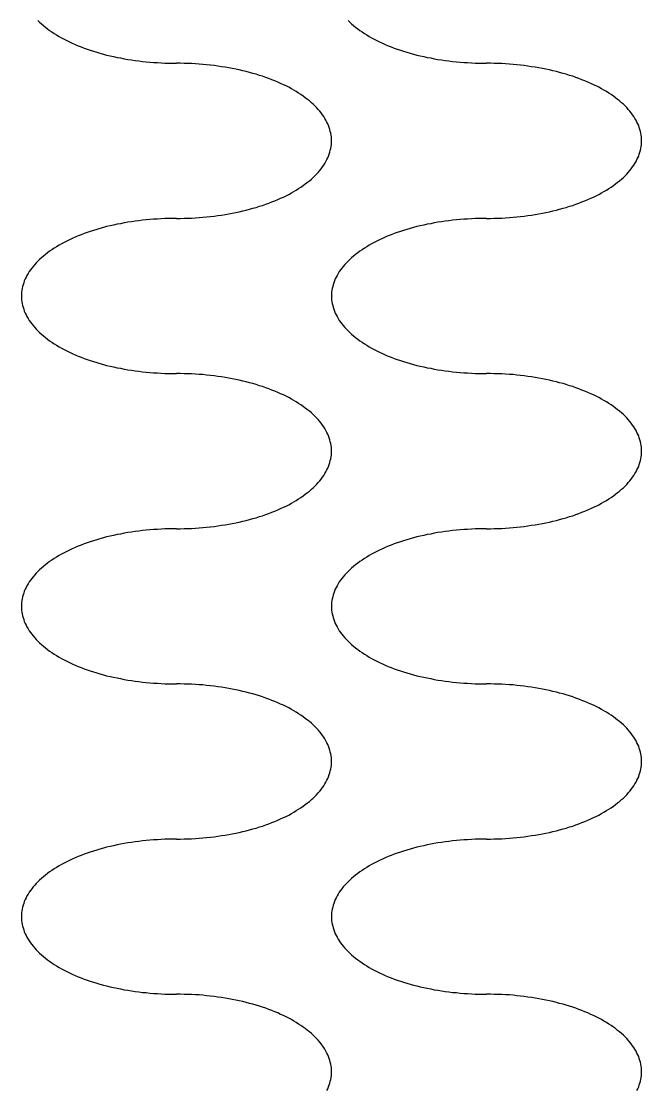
# Model space of a CAD drawing. Extents: x 0 to 40, y 0 to 70.
# Drawn here: x 29.6 to 30, y 54.639 to 55.327 of the extents above; entities that cross this region are included whole.
import ezdxf

# ---------------------------------------------------------------- set-up
doc = ezdxf.new("R2010")
doc.units = 0
doc.layers.add('AL_FOIL', color=2, linetype='CONTINUOUS')

msp = doc.modelspace()

# ---------------------------------------------------------------- linework, layer by layer
at = {"layer": 'AL_FOIL'}
for points in [[(29.6107, 55.3275, 0), (29.6118, 55.3264, 0), (29.613, 55.3254, 0), (29.6142, 55.3243, 0), (29.6155, 55.3233, 0), (29.6169, 55.3222, 0), (29.6182, 55.3212, 0), (29.6197, 55.3202, 0), (29.6212, 55.3192, 0), (29.6227, 55.3183, 0), (29.6243, 55.3173, 0), (29.6259, 55.3164, 0), (29.6276, 55.3155, 0), (29.6293, 55.3146, 0), (29.631, 55.3138, 0), (29.6328, 55.313, 0), (29.6347, 55.3121, 0), (29.6366, 55.3113, 0), (29.6385, 55.3106, 0), (29.6404, 55.3098, 0), (29.6424, 55.3091, 0), (29.6444, 55.3084, 0), (29.6465, 55.3078, 0), (29.6486, 55.3071, 0), (29.6507, 55.3065, 0), (29.6529, 55.3059, 0), (29.655, 55.3053, 0), (29.6572, 55.3048, 0), (29.6595, 55.3043, 0), (29.6617, 55.3038, 0), (29.664, 55.3034, 0), (29.6663, 55.3029, 0), (29.6686, 55.3025, 0), (29.671, 55.3022, 0), (29.6733, 55.3018, 0), (29.6757, 55.3015, 0), (29.6781, 55.3012, 0), (29.6805, 55.301, 0), (29.6829, 55.3007, 0), (29.6853, 55.3005, 0), (29.6878, 55.3004, 0), (29.6902, 55.3002, 0), (29.6926, 55.3001, 0), (29.6951, 55.3001, 0), (29.6975, 55.3, 0), (29.7, 55.3, 0)], [(29.8107, 55.3275, 0), (29.8118, 55.3264, 0), (29.813, 55.3254, 0), (29.8142, 55.3243, 0), (29.8155, 55.3233, 0), (29.8169, 55.3222, 0), (29.8182, 55.3212, 0), (29.8197, 55.3202, 0), (29.8212, 55.3192, 0), (29.8227, 55.3183, 0), (29.8243, 55.3173, 0), (29.8259, 55.3164, 0), (29.8276, 55.3155, 0), (29.8293, 55.3146, 0), (29.831, 55.3138, 0), (29.8328, 55.313, 0), (29.8347, 55.3121, 0), (29.8366, 55.3113, 0), (29.8385, 55.3106, 0), (29.8404, 55.3098, 0), (29.8424, 55.3091, 0), (29.8444, 55.3084, 0), (29.8465, 55.3078, 0), (29.8486, 55.3071, 0), (29.8507, 55.3065, 0), (29.8529, 55.3059, 0), (29.855, 55.3053, 0), (29.8572, 55.3048, 0), (29.8595, 55.3043, 0), (29.8617, 55.3038, 0), (29.864, 55.3034, 0), (29.8663, 55.3029, 0), (29.8686, 55.3025, 0), (29.871, 55.3022, 0), (29.8733, 55.3018, 0), (29.8757, 55.3015, 0), (29.8781, 55.3012, 0), (29.8805, 55.301, 0), (29.8829, 55.3007, 0), (29.8853, 55.3005, 0), (29.8878, 55.3004, 0), (29.8902, 55.3002, 0), (29.8926, 55.3001, 0), (29.8951, 55.3001, 0), (29.8975, 55.3, 0), (29.9, 55.3, 0)], [(29.7, 55.2, 0), (29.7025, 55.2, 0), (29.7049, 55.2001, 0), (29.7074, 55.2001, 0), (29.7098, 55.2002, 0), (29.7122, 55.2004, 0), (29.7147, 55.2005, 0), (29.7171, 55.2007, 0), (29.7195, 55.201, 0), (29.7219, 55.2012, 0), (29.7243, 55.2015, 0), (29.7267, 55.2018, 0), (29.729, 55.2022, 0), (29.7314, 55.2025, 0), (29.7337, 55.2029, 0), (29.736, 55.2034, 0), (29.7383, 55.2038, 0), (29.7405, 55.2043, 0), (29.7428, 55.2048, 0), (29.745, 55.2053, 0), (29.7471, 55.2059, 0), (29.7493, 55.2065, 0), (29.7514, 55.2071, 0), (29.7535, 55.2078, 0), (29.7556, 55.2084, 0), (29.7576, 55.2091, 0), (29.7596, 55.2098, 0), (29.7615, 55.2106, 0), (29.7634, 55.2113, 0), (29.7653, 55.2121, 0), (29.7672, 55.213, 0), (29.769, 55.2138, 0), (29.7707, 55.2146, 0), (29.7724, 55.2155, 0), (29.7741, 55.2164, 0), (29.7757, 55.2173, 0), (29.7773, 55.2183, 0), (29.7788, 55.2192, 0), (29.7803, 55.2202, 0), (29.7818, 55.2212, 0), (29.7831, 55.2222, 0), (29.7845, 55.2233, 0), (29.7858, 55.2243, 0), (29.787, 55.2254, 0), (29.7882, 55.2264, 0), (29.7893, 55.2275, 0), (29.7904, 55.2286, 0), (29.7914, 55.2297, 0), (29.7924, 55.2309, 0), (29.7933, 55.232, 0), (29.7942, 55.2332, 0), (29.795, 55.2343, 0), (29.7957, 55.2355, 0), (29.7964, 55.2367, 0), (29.797, 55.2379, 0), (29.7976, 55.239, 0), (29.7981, 55.2402, 0), (29.7985, 55.2415, 0), (29.7989, 55.2427, 0), (29.7992, 55.2439, 0), (29.7995, 55.2451, 0), (29.7997, 55.2463, 0), (29.7999, 55.2475, 0), (29.8, 55.2488, 0), (29.8, 55.25, 0), (29.8, 55.2512, 0), (29.7999, 55.2525, 0), (29.7997, 55.2537, 0), (29.7995, 55.2549, 0), (29.7992, 55.2561, 0), (29.7989, 55.2573, 0), (29.7985, 55.2585, 0), (29.7981, 55.2598, 0), (29.7976, 55.261, 0), (29.797, 55.2621, 0), (29.7964, 55.2633, 0), (29.7957, 55.2645, 0), (29.795, 55.2657, 0), (29.7942, 55.2668, 0), (29.7933, 55.268, 0), (29.7924, 55.2691, 0), (29.7914, 55.2703, 0), (29.7904, 55.2714, 0), (29.7893, 55.2725, 0), (29.7882, 55.2736, 0), (29.787, 55.2746, 0), (29.7858, 55.2757, 0), (29.7845, 55.2767, 0), (29.7831, 55.2778, 0), (29.7818, 55.2788, 0), (29.7803, 55.2798, 0), (29.7788, 55.2808, 0), (29.7773, 55.2817, 0), (29.7757, 55.2827, 0), (29.7741, 55.2836, 0), (29.7724, 55.2845, 0), (29.7707, 55.2854, 0), (29.769, 55.2862, 0), (29.7672, 55.287, 0), (29.7653, 55.2879, 0), (29.7634, 55.2887, 0), (29.7615, 55.2894, 0), (29.7596, 55.2902, 0), (29.7576, 55.2909, 0), (29.7556, 55.2916, 0), (29.7535, 55.2922, 0), (29.7514, 55.2929, 0), (29.7493, 55.2935, 0), (29.7471, 55.2941, 0), (29.745, 55.2947, 0), (29.7428, 55.2952, 0), (29.7405, 55.2957, 0), (29.7383, 55.2962, 0), (29.736, 55.2966, 0), (29.7337, 55.2971, 0), (29.7314, 55.2975, 0), (29.729, 55.2978, 0), (29.7267, 55.2982, 0), (29.7243, 55.2985, 0), (29.7219, 55.2988, 0), (29.7195, 55.299, 0), (29.7171, 55.2993, 0), (29.7147, 55.2995, 0), (29.7122, 55.2996, 0), (29.7098, 55.2998, 0), (29.7074, 55.2999, 0), (29.7049, 55.2999, 0), (29.7025, 55.3, 0), (29.7, 55.3, 0)], [(29.9, 55.2, 0), (29.9025, 55.2, 0), (29.9049, 55.2001, 0), (29.9074, 55.2001, 0), (29.9098, 55.2002, 0), (29.9122, 55.2004, 0), (29.9147, 55.2005, 0), (29.9171, 55.2007, 0), (29.9195, 55.201, 0), (29.9219, 55.2012, 0), (29.9243, 55.2015, 0), (29.9267, 55.2018, 0), (29.929, 55.2022, 0), (29.9314, 55.2025, 0), (29.9337, 55.2029, 0), (29.936, 55.2034, 0), (29.9383, 55.2038, 0), (29.9405, 55.2043, 0), (29.9428, 55.2048, 0), (29.945, 55.2053, 0), (29.9471, 55.2059, 0), (29.9493, 55.2065, 0), (29.9514, 55.2071, 0), (29.9535, 55.2078, 0), (29.9556, 55.2084, 0), (29.9576, 55.2091, 0), (29.9596, 55.2098, 0), (29.9615, 55.2106, 0), (29.9634, 55.2113, 0), (29.9653, 55.2121, 0), (29.9672, 55.213, 0), (29.969, 55.2138, 0), (29.9707, 55.2146, 0), (29.9724, 55.2155, 0), (29.9741, 55.2164, 0), (29.9757, 55.2173, 0), (29.9773, 55.2183, 0), (29.9788, 55.2192, 0), (29.9803, 55.2202, 0), (29.9818, 55.2212, 0), (29.9831, 55.2222, 0), (29.9845, 55.2233, 0), (29.9858, 55.2243, 0), (29.987, 55.2254, 0), (29.9882, 55.2264, 0), (29.9893, 55.2275, 0), (29.9904, 55.2286, 0), (29.9914, 55.2297, 0), (29.9924, 55.2309, 0), (29.9933, 55.232, 0), (29.9942, 55.2332, 0), (29.995, 55.2343, 0), (29.9957, 55.2355, 0), (29.9964, 55.2367, 0), (29.997, 55.2379, 0), (29.9976, 55.239, 0), (29.9981, 55.2402, 0), (29.9985, 55.2415, 0), (29.9989, 55.2427, 0), (29.9992, 55.2439, 0), (29.9995, 55.2451, 0), (29.9997, 55.2463, 0), (29.9999, 55.2475, 0), (30, 55.2488, 0), (30, 55.25, 0), (30, 55.2512, 0), (29.9999, 55.2525, 0), (29.9997, 55.2537, 0), (29.9995, 55.2549, 0), (29.9992, 55.2561, 0), (29.9989, 55.2573, 0), (29.9985, 55.2585, 0), (29.9981, 55.2598, 0), (29.9976, 55.261, 0), (29.997, 55.2621, 0), (29.9964, 55.2633, 0), (29.9957, 55.2645, 0), (29.995, 55.2657, 0), (29.9942, 55.2668, 0), (29.9933, 55.268, 0), (29.9924, 55.2691, 0), (29.9914, 55.2703, 0), (29.9904, 55.2714, 0), (29.9893, 55.2725, 0), (29.9882, 55.2736, 0), (29.987, 55.2746, 0), (29.9858, 55.2757, 0), (29.9845, 55.2767, 0), (29.9831, 55.2778, 0), (29.9818, 55.2788, 0), (29.9803, 55.2798, 0), (29.9788, 55.2808, 0), (29.9773, 55.2817, 0), (29.9757, 55.2827, 0), (29.9741, 55.2836, 0), (29.9724, 55.2845, 0), (29.9707, 55.2854, 0), (29.969, 55.2862, 0), (29.9672, 55.287, 0), (29.9653, 55.2879, 0), (29.9634, 55.2887, 0), (29.9615, 55.2894, 0), (29.9596, 55.2902, 0), (29.9576, 55.2909, 0), (29.9556, 55.2916, 0), (29.9535, 55.2922, 0), (29.9514, 55.2929, 0), (29.9493, 55.2935, 0), (29.9471, 55.2941, 0), (29.945, 55.2947, 0), (29.9428, 55.2952, 0), (29.9405, 55.2957, 0), (29.9383, 55.2962, 0), (29.936, 55.2966, 0), (29.9337, 55.2971, 0), (29.9314, 55.2975, 0), (29.929, 55.2978, 0), (29.9267, 55.2982, 0), (29.9243, 55.2985, 0), (29.9219, 55.2988, 0), (29.9195, 55.299, 0), (29.9171, 55.2993, 0), (29.9147, 55.2995, 0), (29.9122, 55.2996, 0), (29.9098, 55.2998, 0), (29.9074, 55.2999, 0), (29.9049, 55.2999, 0), (29.9025, 55.3, 0), (29.9, 55.3, 0)], [(29.7, 55.2, 0), (29.6975, 55.2, 0), (29.6951, 55.1999, 0), (29.6926, 55.1999, 0), (29.6902, 55.1998, 0), (29.6878, 55.1996, 0), (29.6853, 55.1995, 0), (29.6829, 55.1993, 0), (29.6805, 55.199, 0), (29.6781, 55.1988, 0), (29.6757, 55.1985, 0), (29.6733, 55.1982, 0), (29.671, 55.1978, 0), (29.6686, 55.1975, 0), (29.6663, 55.1971, 0), (29.664, 55.1966, 0), (29.6617, 55.1962, 0), (29.6595, 55.1957, 0), (29.6572, 55.1952, 0), (29.655, 55.1947, 0), (29.6529, 55.1941, 0), (29.6507, 55.1935, 0), (29.6486, 55.1929, 0), (29.6465, 55.1922, 0), (29.6444, 55.1916, 0), (29.6424, 55.1909, 0), (29.6404, 55.1902, 0), (29.6385, 55.1894, 0), (29.6366, 55.1887, 0), (29.6347, 55.1879, 0), (29.6328, 55.187, 0), (29.631, 55.1862, 0), (29.6293, 55.1854, 0), (29.6276, 55.1845, 0), (29.6259, 55.1836, 0), (29.6243, 55.1827, 0), (29.6227, 55.1817, 0), (29.6212, 55.1808, 0), (29.6197, 55.1798, 0), (29.6182, 55.1788, 0), (29.6169, 55.1778, 0), (29.6155, 55.1767, 0), (29.6142, 55.1757, 0), (29.613, 55.1746, 0), (29.6118, 55.1736, 0), (29.6107, 55.1725, 0), (29.6096, 55.1714, 0), (29.6086, 55.1703, 0), (29.6076, 55.1691, 0), (29.6067, 55.168, 0), (29.6058, 55.1668, 0), (29.605, 55.1657, 0), (29.6043, 55.1645, 0), (29.6036, 55.1633, 0), (29.603, 55.1621, 0), (29.6024, 55.161, 0), (29.6019, 55.1598, 0), (29.6015, 55.1585, 0), (29.6011, 55.1573, 0), (29.6008, 55.1561, 0), (29.6005, 55.1549, 0), (29.6003, 55.1537, 0), (29.6001, 55.1525, 0), (29.6, 55.1512, 0), (29.6, 55.15, 0), (29.6, 55.1488, 0), (29.6001, 55.1475, 0), (29.6003, 55.1463, 0), (29.6005, 55.1451, 0), (29.6008, 55.1439, 0), (29.6011, 55.1427, 0), (29.6015, 55.1415, 0), (29.6019, 55.1402, 0), (29.6024, 55.139, 0), (29.603, 55.1379, 0), (29.6036, 55.1367, 0), (29.6043, 55.1355, 0), (29.605, 55.1343, 0), (29.6058, 55.1332, 0), (29.6067, 55.132, 0), (29.6076, 55.1309, 0), (29.6086, 55.1297, 0), (29.6096, 55.1286, 0), (29.6107, 55.1275, 0), (29.6118, 55.1264, 0), (29.613, 55.1254, 0), (29.6142, 55.1243, 0), (29.6155, 55.1233, 0), (29.6169, 55.1222, 0), (29.6182, 55.1212, 0), (29.6197, 55.1202, 0), (29.6212, 55.1192, 0), (29.6227, 55.1183, 0), (29.6243, 55.1173, 0), (29.6259, 55.1164, 0), (29.6276, 55.1155, 0), (29.6293, 55.1146, 0), (29.631, 55.1138, 0), (29.6328, 55.113, 0), (29.6347, 55.1121, 0), (29.6366, 55.1113, 0), (29.6385, 55.1106, 0), (29.6404, 55.1098, 0), (29.6424, 55.1091, 0), (29.6444, 55.1084, 0), (29.6465, 55.1078, 0), (29.6486, 55.1071, 0), (29.6507, 55.1065, 0), (29.6529, 55.1059, 0), (29.655, 55.1053, 0), (29.6572, 55.1048, 0), (29.6595, 55.1043, 0), (29.6617, 55.1038, 0), (29.664, 55.1034, 0), (29.6663, 55.1029, 0), (29.6686, 55.1025, 0), (29.671, 55.1022, 0), (29.6733, 55.1018, 0), (29.6757, 55.1015, 0), (29.6781, 55.1012, 0), (29.6805, 55.101, 0), (29.6829, 55.1007, 0), (29.6853, 55.1005, 0), (29.6878, 55.1004, 0), (29.6902, 55.1002, 0), (29.6926, 55.1001, 0), (29.6951, 55.1001, 0), (29.6975, 55.1, 0), (29.7, 55.1, 0)], [(29.9, 55.2, 0), (29.8975, 55.2, 0), (29.8951, 55.1999, 0), (29.8926, 55.1999, 0), (29.8902, 55.1998, 0), (29.8878, 55.1996, 0), (29.8853, 55.1995, 0), (29.8829, 55.1993, 0), (29.8805, 55.199, 0), (29.8781, 55.1988, 0), (29.8757, 55.1985, 0), (29.8733, 55.1982, 0), (29.871, 55.1978, 0), (29.8686, 55.1975, 0), (29.8663, 55.1971, 0), (29.864, 55.1966, 0), (29.8617, 55.1962, 0), (29.8595, 55.1957, 0), (29.8572, 55.1952, 0), (29.855, 55.1947, 0), (29.8529, 55.1941, 0), (29.8507, 55.1935, 0), (29.8486, 55.1929, 0), (29.8465, 55.1922, 0), (29.8444, 55.1916, 0), (29.8424, 55.1909, 0), (29.8404, 55.1902, 0), (29.8385, 55.1894, 0), (29.8366, 55.1887, 0), (29.8347, 55.1879, 0), (29.8328, 55.187, 0), (29.831, 55.1862, 0), (29.8293, 55.1854, 0), (29.8276, 55.1845, 0), (29.8259, 55.1836, 0), (29.8243, 55.1827, 0), (29.8227, 55.1817, 0), (29.8212, 55.1808, 0), (29.8197, 55.1798, 0), (29.8182, 55.1788, 0), (29.8169, 55.1778, 0), (29.8155, 55.1767, 0), (29.8142, 55.1757, 0), (29.813, 55.1746, 0), (29.8118, 55.1736, 0), (29.8107, 55.1725, 0), (29.8096, 55.1714, 0), (29.8086, 55.1703, 0), (29.8076, 55.1691, 0), (29.8067, 55.168, 0), (29.8058, 55.1668, 0), (29.805, 55.1657, 0), (29.8043, 55.1645, 0), (29.8036, 55.1633, 0), (29.803, 55.1621, 0), (29.8024, 55.161, 0), (29.8019, 55.1598, 0), (29.8015, 55.1585, 0), (29.8011, 55.1573, 0), (29.8008, 55.1561, 0), (29.8005, 55.1549, 0), (29.8003, 55.1537, 0), (29.8001, 55.1525, 0), (29.8, 55.1512, 0), (29.8, 55.15, 0), (29.8, 55.1488, 0), (29.8001, 55.1475, 0), (29.8003, 55.1463, 0), (29.8005, 55.1451, 0), (29.8008, 55.1439, 0), (29.8011, 55.1427, 0), (29.8015, 55.1415, 0), (29.8019, 55.1402, 0), (29.8024, 55.139, 0), (29.803, 55.1379, 0), (29.8036, 55.1367, 0), (29.8043, 55.1355, 0), (29.805, 55.1343, 0), (29.8058, 55.1332, 0), (29.8067, 55.132, 0), (29.8076, 55.1309, 0), (29.8086, 55.1297, 0), (29.8096, 55.1286, 0), (29.8107, 55.1275, 0), (29.8118, 55.1264, 0), (29.813, 55.1254, 0), (29.8142, 55.1243, 0), (29.8155, 55.1233, 0), (29.8169, 55.1222, 0), (29.8182, 55.1212, 0), (29.8197, 55.1202, 0), (29.8212, 55.1192, 0), (29.8227, 55.1183, 0), (29.8243, 55.1173, 0), (29.8259, 55.1164, 0), (29.8276, 55.1155, 0), (29.8293, 55.1146, 0), (29.831, 55.1138, 0), (29.8328, 55.113, 0), (29.8347, 55.1121, 0), (29.8366, 55.1113, 0), (29.8385, 55.1106, 0), (29.8404, 55.1098, 0), (29.8424, 55.1091, 0), (29.8444, 55.1084, 0), (29.8465, 55.1078, 0), (29.8486, 55.1071, 0), (29.8507, 55.1065, 0), (29.8529, 55.1059, 0), (29.855, 55.1053, 0), (29.8572, 55.1048, 0), (29.8595, 55.1043, 0), (29.8617, 55.1038, 0), (29.864, 55.1034, 0), (29.8663, 55.1029, 0), (29.8686, 55.1025, 0), (29.871, 55.1022, 0), (29.8733, 55.1018, 0), (29.8757, 55.1015, 0), (29.8781, 55.1012, 0), (29.8805, 55.101, 0), (29.8829, 55.1007, 0), (29.8853, 55.1005, 0), (29.8878, 55.1004, 0), (29.8902, 55.1002, 0), (29.8926, 55.1001, 0), (29.8951, 55.1001, 0), (29.8975, 55.1, 0), (29.9, 55.1, 0)], [(29.7, 55, 0), (29.7025, 55, 0), (29.7049, 55.0001, 0), (29.7074, 55.0001, 0), (29.7098, 55.0002, 0), (29.7122, 55.0004, 0), (29.7147, 55.0005, 0), (29.7171, 55.0007, 0), (29.7195, 55.001, 0), (29.7219, 55.0012, 0), (29.7243, 55.0015, 0), (29.7267, 55.0018, 0), (29.729, 55.0022, 0), (29.7314, 55.0025, 0), (29.7337, 55.0029, 0), (29.736, 55.0034, 0), (29.7383, 55.0038, 0), (29.7405, 55.0043, 0), (29.7428, 55.0048, 0), (29.745, 55.0053, 0), (29.7471, 55.0059, 0), (29.7493, 55.0065, 0), (29.7514, 55.0071, 0), (29.7535, 55.0078, 0), (29.7556, 55.0084, 0), (29.7576, 55.0091, 0), (29.7596, 55.0098, 0), (29.7615, 55.0106, 0), (29.7634, 55.0113, 0), (29.7653, 55.0121, 0), (29.7672, 55.013, 0), (29.769, 55.0138, 0), (29.7707, 55.0146, 0), (29.7724, 55.0155, 0), (29.7741, 55.0164, 0), (29.7757, 55.0173, 0), (29.7773, 55.0183, 0), (29.7788, 55.0192, 0), (29.7803, 55.0202, 0), (29.7818, 55.0212, 0), (29.7831, 55.0222, 0), (29.7845, 55.0233, 0), (29.7858, 55.0243, 0), (29.787, 55.0254, 0), (29.7882, 55.0264, 0), (29.7893, 55.0275, 0), (29.7904, 55.0286, 0), (29.7914, 55.0297, 0), (29.7924, 55.0309, 0), (29.7933, 55.032, 0), (29.7942, 55.0332, 0), (29.795, 55.0343, 0), (29.7957, 55.0355, 0), (29.7964, 55.0367, 0), (29.797, 55.0379, 0), (29.7976, 55.039, 0), (29.7981, 55.0402, 0), (29.7985, 55.0415, 0), (29.7989, 55.0427, 0), (29.7992, 55.0439, 0), (29.7995, 55.0451, 0), (29.7997, 55.0463, 0), (29.7999, 55.0475, 0), (29.8, 55.0488, 0), (29.8, 55.05, 0), (29.8, 55.0512, 0), (29.7999, 55.0525, 0), (29.7997, 55.0537, 0), (29.7995, 55.0549, 0), (29.7992, 55.0561, 0), (29.7989, 55.0573, 0), (29.7985, 55.0585, 0), (29.7981, 55.0598, 0), (29.7976, 55.061, 0), (29.797, 55.0621, 0), (29.7964, 55.0633, 0), (29.7957, 55.0645, 0), (29.795, 55.0657, 0), (29.7942, 55.0668, 0), (29.7933, 55.068, 0), (29.7924, 55.0691, 0), (29.7914, 55.0703, 0), (29.7904, 55.0714, 0), (29.7893, 55.0725, 0), (29.7882, 55.0736, 0), (29.787, 55.0746, 0), (29.7858, 55.0757, 0), (29.7845, 55.0767, 0), (29.7831, 55.0778, 0), (29.7818, 55.0788, 0), (29.7803, 55.0798, 0), (29.7788, 55.0808, 0), (29.7773, 55.0817, 0), (29.7757, 55.0827, 0), (29.7741, 55.0836, 0), (29.7724, 55.0845, 0), (29.7707, 55.0854, 0), (29.769, 55.0862, 0), (29.7672, 55.087, 0), (29.7653, 55.0879, 0), (29.7634, 55.0887, 0), (29.7615, 55.0894, 0), (29.7596, 55.0902, 0), (29.7576, 55.0909, 0), (29.7556, 55.0916, 0), (29.7535, 55.0922, 0), (29.7514, 55.0929, 0), (29.7493, 55.0935, 0), (29.7471, 55.0941, 0), (29.745, 55.0947, 0), (29.7428, 55.0952, 0), (29.7405, 55.0957, 0), (29.7383, 55.0962, 0), (29.736, 55.0966, 0), (29.7337, 55.0971, 0), (29.7314, 55.0975, 0), (29.729, 55.0978, 0), (29.7267, 55.0982, 0), (29.7243, 55.0985, 0), (29.7219, 55.0988, 0), (29.7195, 55.099, 0), (29.7171, 55.0993, 0), (29.7147, 55.0995, 0), (29.7122, 55.0996, 0), (29.7098, 55.0998, 0), (29.7074, 55.0999, 0), (29.7049, 55.0999, 0), (29.7025, 55.1, 0), (29.7, 55.1, 0)], [(29.9, 55, 0), (29.9025, 55, 0), (29.9049, 55.0001, 0), (29.9074, 55.0001, 0), (29.9098, 55.0002, 0), (29.9122, 55.0004, 0), (29.9147, 55.0005, 0), (29.9171, 55.0007, 0), (29.9195, 55.001, 0), (29.9219, 55.0012, 0), (29.9243, 55.0015, 0), (29.9267, 55.0018, 0), (29.929, 55.0022, 0), (29.9314, 55.0025, 0), (29.9337, 55.0029, 0), (29.936, 55.0034, 0), (29.9383, 55.0038, 0), (29.9405, 55.0043, 0), (29.9428, 55.0048, 0), (29.945, 55.0053, 0), (29.9471, 55.0059, 0), (29.9493, 55.0065, 0), (29.9514, 55.0071, 0), (29.9535, 55.0078, 0), (29.9556, 55.0084, 0), (29.9576, 55.0091, 0), (29.9596, 55.0098, 0), (29.9615, 55.0106, 0), (29.9634, 55.0113, 0), (29.9653, 55.0121, 0), (29.9672, 55.013, 0), (29.969, 55.0138, 0), (29.9707, 55.0146, 0), (29.9724, 55.0155, 0), (29.9741, 55.0164, 0), (29.9757, 55.0173, 0), (29.9773, 55.0183, 0), (29.9788, 55.0192, 0), (29.9803, 55.0202, 0), (29.9818, 55.0212, 0), (29.9831, 55.0222, 0), (29.9845, 55.0233, 0), (29.9858, 55.0243, 0), (29.987, 55.0254, 0), (29.9882, 55.0264, 0), (29.9893, 55.0275, 0), (29.9904, 55.0286, 0), (29.9914, 55.0297, 0), (29.9924, 55.0309, 0), (29.9933, 55.032, 0), (29.9942, 55.0332, 0), (29.995, 55.0343, 0), (29.9957, 55.0355, 0), (29.9964, 55.0367, 0), (29.997, 55.0379, 0), (29.9976, 55.039, 0), (29.9981, 55.0402, 0), (29.9985, 55.0415, 0), (29.9989, 55.0427, 0), (29.9992, 55.0439, 0), (29.9995, 55.0451, 0), (29.9997, 55.0463, 0), (29.9999, 55.0475, 0), (30, 55.0488, 0), (30, 55.05, 0), (30, 55.0512, 0), (29.9999, 55.0525, 0), (29.9997, 55.0537, 0), (29.9995, 55.0549, 0), (29.9992, 55.0561, 0), (29.9989, 55.0573, 0), (29.9985, 55.0585, 0), (29.9981, 55.0598, 0), (29.9976, 55.061, 0), (29.997, 55.0621, 0), (29.9964, 55.0633, 0), (29.9957, 55.0645, 0), (29.995, 55.0657, 0), (29.9942, 55.0668, 0), (29.9933, 55.068, 0), (29.9924, 55.0691, 0), (29.9914, 55.0703, 0), (29.9904, 55.0714, 0), (29.9893, 55.0725, 0), (29.9882, 55.0736, 0), (29.987, 55.0746, 0), (29.9858, 55.0757, 0), (29.9845, 55.0767, 0), (29.9831, 55.0778, 0), (29.9818, 55.0788, 0), (29.9803, 55.0798, 0), (29.9788, 55.0808, 0), (29.9773, 55.0817, 0), (29.9757, 55.0827, 0), (29.9741, 55.0836, 0), (29.9724, 55.0845, 0), (29.9707, 55.0854, 0), (29.969, 55.0862, 0), (29.9672, 55.087, 0), (29.9653, 55.0879, 0), (29.9634, 55.0887, 0), (29.9615, 55.0894, 0), (29.9596, 55.0902, 0), (29.9576, 55.0909, 0), (29.9556, 55.0916, 0), (29.9535, 55.0922, 0), (29.9514, 55.0929, 0), (29.9493, 55.0935, 0), (29.9471, 55.0941, 0), (29.945, 55.0947, 0), (29.9428, 55.0952, 0), (29.9405, 55.0957, 0), (29.9383, 55.0962, 0), (29.936, 55.0966, 0), (29.9337, 55.0971, 0), (29.9314, 55.0975, 0), (29.929, 55.0978, 0), (29.9267, 55.0982, 0), (29.9243, 55.0985, 0), (29.9219, 55.0988, 0), (29.9195, 55.099, 0), (29.9171, 55.0993, 0), (29.9147, 55.0995, 0), (29.9122, 55.0996, 0), (29.9098, 55.0998, 0), (29.9074, 55.0999, 0), (29.9049, 55.0999, 0), (29.9025, 55.1, 0), (29.9, 55.1, 0)], [(29.7, 55, 0), (29.6975, 55, 0), (29.6951, 54.9999, 0), (29.6926, 54.9999, 0), (29.6902, 54.9998, 0), (29.6878, 54.9996, 0), (29.6853, 54.9995, 0), (29.6829, 54.9993, 0), (29.6805, 54.999, 0), (29.6781, 54.9988, 0), (29.6757, 54.9985, 0), (29.6733, 54.9982, 0), (29.671, 54.9978, 0), (29.6686, 54.9975, 0), (29.6663, 54.9971, 0), (29.664, 54.9966, 0), (29.6617, 54.9962, 0), (29.6595, 54.9957, 0), (29.6572, 54.9952, 0), (29.655, 54.9947, 0), (29.6529, 54.9941, 0), (29.6507, 54.9935, 0), (29.6486, 54.9929, 0), (29.6465, 54.9922, 0), (29.6444, 54.9916, 0), (29.6424, 54.9909, 0), (29.6404, 54.9902, 0), (29.6385, 54.9894, 0), (29.6366, 54.9887, 0), (29.6347, 54.9879, 0), (29.6328, 54.987, 0), (29.631, 54.9862, 0), (29.6293, 54.9854, 0), (29.6276, 54.9845, 0), (29.6259, 54.9836, 0), (29.6243, 54.9827, 0), (29.6227, 54.9817, 0), (29.6212, 54.9808, 0), (29.6197, 54.9798, 0), (29.6182, 54.9788, 0), (29.6169, 54.9778, 0), (29.6155, 54.9767, 0), (29.6142, 54.9757, 0), (29.613, 54.9746, 0), (29.6118, 54.9736, 0), (29.6107, 54.9725, 0), (29.6096, 54.9714, 0), (29.6086, 54.9703, 0), (29.6076, 54.9691, 0), (29.6067, 54.968, 0), (29.6058, 54.9668, 0), (29.605, 54.9657, 0), (29.6043, 54.9645, 0), (29.6036, 54.9633, 0), (29.603, 54.9621, 0), (29.6024, 54.961, 0), (29.6019, 54.9598, 0), (29.6015, 54.9585, 0), (29.6011, 54.9573, 0), (29.6008, 54.9561, 0), (29.6005, 54.9549, 0), (29.6003, 54.9537, 0), (29.6001, 54.9525, 0), (29.6, 54.9512, 0), (29.6, 54.95, 0), (29.6, 54.9488, 0), (29.6001, 54.9475, 0), (29.6003, 54.9463, 0), (29.6005, 54.9451, 0), (29.6008, 54.9439, 0), (29.6011, 54.9427, 0), (29.6015, 54.9415, 0), (29.6019, 54.9402, 0), (29.6024, 54.939, 0), (29.603, 54.9379, 0), (29.6036, 54.9367, 0), (29.6043, 54.9355, 0), (29.605, 54.9343, 0), (29.6058, 54.9332, 0), (29.6067, 54.932, 0), (29.6076, 54.9309, 0), (29.6086, 54.9297, 0), (29.6096, 54.9286, 0), (29.6107, 54.9275, 0), (29.6118, 54.9264, 0), (29.613, 54.9254, 0), (29.6142, 54.9243, 0), (29.6155, 54.9233, 0), (29.6169, 54.9222, 0), (29.6182, 54.9212, 0), (29.6197, 54.9202, 0), (29.6212, 54.9192, 0), (29.6227, 54.9183, 0), (29.6243, 54.9173, 0), (29.6259, 54.9164, 0), (29.6276, 54.9155, 0), (29.6293, 54.9146, 0), (29.631, 54.9138, 0), (29.6328, 54.913, 0), (29.6347, 54.9121, 0), (29.6366, 54.9113, 0), (29.6385, 54.9106, 0), (29.6404, 54.9098, 0), (29.6424, 54.9091, 0), (29.6444, 54.9084, 0), (29.6465, 54.9078, 0), (29.6486, 54.9071, 0), (29.6507, 54.9065, 0), (29.6529, 54.9059, 0), (29.655, 54.9053, 0), (29.6572, 54.9048, 0), (29.6595, 54.9043, 0), (29.6617, 54.9038, 0), (29.664, 54.9034, 0), (29.6663, 54.9029, 0), (29.6686, 54.9025, 0), (29.671, 54.9022, 0), (29.6733, 54.9018, 0), (29.6757, 54.9015, 0), (29.6781, 54.9012, 0), (29.6805, 54.901, 0), (29.6829, 54.9007, 0), (29.6853, 54.9005, 0), (29.6878, 54.9004, 0), (29.6902, 54.9002, 0), (29.6926, 54.9001, 0), (29.6951, 54.9001, 0), (29.6975, 54.9, 0), (29.7, 54.9, 0)], [(29.9, 55, 0), (29.8975, 55, 0), (29.8951, 54.9999, 0), (29.8926, 54.9999, 0), (29.8902, 54.9998, 0), (29.8878, 54.9996, 0), (29.8853, 54.9995, 0), (29.8829, 54.9993, 0), (29.8805, 54.999, 0), (29.8781, 54.9988, 0), (29.8757, 54.9985, 0), (29.8733, 54.9982, 0), (29.871, 54.9978, 0), (29.8686, 54.9975, 0), (29.8663, 54.9971, 0), (29.864, 54.9966, 0), (29.8617, 54.9962, 0), (29.8595, 54.9957, 0), (29.8572, 54.9952, 0), (29.855, 54.9947, 0), (29.8529, 54.9941, 0), (29.8507, 54.9935, 0), (29.8486, 54.9929, 0), (29.8465, 54.9922, 0), (29.8444, 54.9916, 0), (29.8424, 54.9909, 0), (29.8404, 54.9902, 0), (29.8385, 54.9894, 0), (29.8366, 54.9887, 0), (29.8347, 54.9879, 0), (29.8328, 54.987, 0), (29.831, 54.9862, 0), (29.8293, 54.9854, 0), (29.8276, 54.9845, 0), (29.8259, 54.9836, 0), (29.8243, 54.9827, 0), (29.8227, 54.9817, 0), (29.8212, 54.9808, 0), (29.8197, 54.9798, 0), (29.8182, 54.9788, 0), (29.8169, 54.9778, 0), (29.8155, 54.9767, 0), (29.8142, 54.9757, 0), (29.813, 54.9746, 0), (29.8118, 54.9736, 0), (29.8107, 54.9725, 0), (29.8096, 54.9714, 0), (29.8086, 54.9703, 0), (29.8076, 54.9691, 0), (29.8067, 54.968, 0), (29.8058, 54.9668, 0), (29.805, 54.9657, 0), (29.8043, 54.9645, 0), (29.8036, 54.9633, 0), (29.803, 54.9621, 0), (29.8024, 54.961, 0), (29.8019, 54.9598, 0), (29.8015, 54.9585, 0), (29.8011, 54.9573, 0), (29.8008, 54.9561, 0), (29.8005, 54.9549, 0), (29.8003, 54.9537, 0), (29.8001, 54.9525, 0), (29.8, 54.9512, 0), (29.8, 54.95, 0), (29.8, 54.9488, 0), (29.8001, 54.9475, 0), (29.8003, 54.9463, 0), (29.8005, 54.9451, 0), (29.8008, 54.9439, 0), (29.8011, 54.9427, 0), (29.8015, 54.9415, 0), (29.8019, 54.9402, 0), (29.8024, 54.939, 0), (29.803, 54.9379, 0), (29.8036, 54.9367, 0), (29.8043, 54.9355, 0), (29.805, 54.9343, 0), (29.8058, 54.9332, 0), (29.8067, 54.932, 0), (29.8076, 54.9309, 0), (29.8086, 54.9297, 0), (29.8096, 54.9286, 0), (29.8107, 54.9275, 0), (29.8118, 54.9264, 0), (29.813, 54.9254, 0), (29.8142, 54.9243, 0), (29.8155, 54.9233, 0), (29.8169, 54.9222, 0), (29.8182, 54.9212, 0), (29.8197, 54.9202, 0), (29.8212, 54.9192, 0), (29.8227, 54.9183, 0), (29.8243, 54.9173, 0), (29.8259, 54.9164, 0), (29.8276, 54.9155, 0), (29.8293, 54.9146, 0), (29.831, 54.9138, 0), (29.8328, 54.913, 0), (29.8347, 54.9121, 0), (29.8366, 54.9113, 0), (29.8385, 54.9106, 0), (29.8404, 54.9098, 0), (29.8424, 54.9091, 0), (29.8444, 54.9084, 0), (29.8465, 54.9078, 0), (29.8486, 54.9071, 0), (29.8507, 54.9065, 0), (29.8529, 54.9059, 0), (29.855, 54.9053, 0), (29.8572, 54.9048, 0), (29.8595, 54.9043, 0), (29.8617, 54.9038, 0), (29.864, 54.9034, 0), (29.8663, 54.9029, 0), (29.8686, 54.9025, 0), (29.871, 54.9022, 0), (29.8733, 54.9018, 0), (29.8757, 54.9015, 0), (29.8781, 54.9012, 0), (29.8805, 54.901, 0), (29.8829, 54.9007, 0), (29.8853, 54.9005, 0), (29.8878, 54.9004, 0), (29.8902, 54.9002, 0), (29.8926, 54.9001, 0), (29.8951, 54.9001, 0), (29.8975, 54.9, 0), (29.9, 54.9, 0)], [(29.7, 54.8, 0), (29.7025, 54.8, 0), (29.7049, 54.8001, 0), (29.7074, 54.8001, 0), (29.7098, 54.8002, 0), (29.7122, 54.8004, 0), (29.7147, 54.8005, 0), (29.7171, 54.8007, 0), (29.7195, 54.801, 0), (29.7219, 54.8012, 0), (29.7243, 54.8015, 0), (29.7267, 54.8018, 0), (29.729, 54.8022, 0), (29.7314, 54.8025, 0), (29.7337, 54.8029, 0), (29.736, 54.8034, 0), (29.7383, 54.8038, 0), (29.7405, 54.8043, 0), (29.7428, 54.8048, 0), (29.745, 54.8053, 0), (29.7471, 54.8059, 0), (29.7493, 54.8065, 0), (29.7514, 54.8071, 0), (29.7535, 54.8078, 0), (29.7556, 54.8084, 0), (29.7576, 54.8091, 0), (29.7596, 54.8098, 0), (29.7615, 54.8106, 0), (29.7634, 54.8113, 0), (29.7653, 54.8121, 0), (29.7672, 54.813, 0), (29.769, 54.8138, 0), (29.7707, 54.8146, 0), (29.7724, 54.8155, 0), (29.7741, 54.8164, 0), (29.7757, 54.8173, 0), (29.7773, 54.8183, 0), (29.7788, 54.8192, 0), (29.7803, 54.8202, 0), (29.7818, 54.8212, 0), (29.7831, 54.8222, 0), (29.7845, 54.8233, 0), (29.7858, 54.8243, 0), (29.787, 54.8254, 0), (29.7882, 54.8264, 0), (29.7893, 54.8275, 0), (29.7904, 54.8286, 0), (29.7914, 54.8297, 0), (29.7924, 54.8309, 0), (29.7933, 54.832, 0), (29.7942, 54.8332, 0), (29.795, 54.8343, 0), (29.7957, 54.8355, 0), (29.7964, 54.8367, 0), (29.797, 54.8379, 0), (29.7976, 54.839, 0), (29.7981, 54.8402, 0), (29.7985, 54.8415, 0), (29.7989, 54.8427, 0), (29.7992, 54.8439, 0), (29.7995, 54.8451, 0), (29.7997, 54.8463, 0), (29.7999, 54.8475, 0), (29.8, 54.8488, 0), (29.8, 54.85, 0), (29.8, 54.8512, 0), (29.7999, 54.8525, 0), (29.7997, 54.8537, 0), (29.7995, 54.8549, 0), (29.7992, 54.8561, 0), (29.7989, 54.8573, 0), (29.7985, 54.8585, 0), (29.7981, 54.8598, 0), (29.7976, 54.861, 0), (29.797, 54.8621, 0), (29.7964, 54.8633, 0), (29.7957, 54.8645, 0), (29.795, 54.8657, 0), (29.7942, 54.8668, 0), (29.7933, 54.868, 0), (29.7924, 54.8691, 0), (29.7914, 54.8703, 0), (29.7904, 54.8714, 0), (29.7893, 54.8725, 0), (29.7882, 54.8736, 0), (29.787, 54.8746, 0), (29.7858, 54.8757, 0), (29.7845, 54.8767, 0), (29.7831, 54.8778, 0), (29.7818, 54.8788, 0), (29.7803, 54.8798, 0), (29.7788, 54.8808, 0), (29.7773, 54.8817, 0), (29.7757, 54.8827, 0), (29.7741, 54.8836, 0), (29.7724, 54.8845, 0), (29.7707, 54.8854, 0), (29.769, 54.8862, 0), (29.7672, 54.887, 0), (29.7653, 54.8879, 0), (29.7634, 54.8887, 0), (29.7615, 54.8894, 0), (29.7596, 54.8902, 0), (29.7576, 54.8909, 0), (29.7556, 54.8916, 0), (29.7535, 54.8922, 0), (29.7514, 54.8929, 0), (29.7493, 54.8935, 0), (29.7471, 54.8941, 0), (29.745, 54.8947, 0), (29.7428, 54.8952, 0), (29.7405, 54.8957, 0), (29.7383, 54.8962, 0), (29.736, 54.8966, 0), (29.7337, 54.8971, 0), (29.7314, 54.8975, 0), (29.729, 54.8978, 0), (29.7267, 54.8982, 0), (29.7243, 54.8985, 0), (29.7219, 54.8988, 0), (29.7195, 54.899, 0), (29.7171, 54.8993, 0), (29.7147, 54.8995, 0), (29.7122, 54.8996, 0), (29.7098, 54.8998, 0), (29.7074, 54.8999, 0), (29.7049, 54.8999, 0), (29.7025, 54.9, 0), (29.7, 54.9, 0)], [(29.9, 54.8, 0), (29.9025, 54.8, 0), (29.9049, 54.8001, 0), (29.9074, 54.8001, 0), (29.9098, 54.8002, 0), (29.9122, 54.8004, 0), (29.9147, 54.8005, 0), (29.9171, 54.8007, 0), (29.9195, 54.801, 0), (29.9219, 54.8012, 0), (29.9243, 54.8015, 0), (29.9267, 54.8018, 0), (29.929, 54.8022, 0), (29.9314, 54.8025, 0), (29.9337, 54.8029, 0), (29.936, 54.8034, 0), (29.9383, 54.8038, 0), (29.9405, 54.8043, 0), (29.9428, 54.8048, 0), (29.945, 54.8053, 0), (29.9471, 54.8059, 0), (29.9493, 54.8065, 0), (29.9514, 54.8071, 0), (29.9535, 54.8078, 0), (29.9556, 54.8084, 0), (29.9576, 54.8091, 0), (29.9596, 54.8098, 0), (29.9615, 54.8106, 0), (29.9634, 54.8113, 0), (29.9653, 54.8121, 0), (29.9672, 54.813, 0), (29.969, 54.8138, 0), (29.9707, 54.8146, 0), (29.9724, 54.8155, 0), (29.9741, 54.8164, 0), (29.9757, 54.8173, 0), (29.9773, 54.8183, 0), (29.9788, 54.8192, 0), (29.9803, 54.8202, 0), (29.9818, 54.8212, 0), (29.9831, 54.8222, 0), (29.9845, 54.8233, 0), (29.9858, 54.8243, 0), (29.987, 54.8254, 0), (29.9882, 54.8264, 0), (29.9893, 54.8275, 0), (29.9904, 54.8286, 0), (29.9914, 54.8297, 0), (29.9924, 54.8309, 0), (29.9933, 54.832, 0), (29.9942, 54.8332, 0), (29.995, 54.8343, 0), (29.9957, 54.8355, 0), (29.9964, 54.8367, 0), (29.997, 54.8379, 0), (29.9976, 54.839, 0), (29.9981, 54.8402, 0), (29.9985, 54.8415, 0), (29.9989, 54.8427, 0), (29.9992, 54.8439, 0), (29.9995, 54.8451, 0), (29.9997, 54.8463, 0), (29.9999, 54.8475, 0), (30, 54.8488, 0), (30, 54.85, 0), (30, 54.8512, 0), (29.9999, 54.8525, 0), (29.9997, 54.8537, 0), (29.9995, 54.8549, 0), (29.9992, 54.8561, 0), (29.9989, 54.8573, 0), (29.9985, 54.8585, 0), (29.9981, 54.8598, 0), (29.9976, 54.861, 0), (29.997, 54.8621, 0), (29.9964, 54.8633, 0), (29.9957, 54.8645, 0), (29.995, 54.8657, 0), (29.9942, 54.8668, 0), (29.9933, 54.868, 0), (29.9924, 54.8691, 0), (29.9914, 54.8703, 0), (29.9904, 54.8714, 0), (29.9893, 54.8725, 0), (29.9882, 54.8736, 0), (29.987, 54.8746, 0), (29.9858, 54.8757, 0), (29.9845, 54.8767, 0), (29.9831, 54.8778, 0), (29.9818, 54.8788, 0), (29.9803, 54.8798, 0), (29.9788, 54.8808, 0), (29.9773, 54.8817, 0), (29.9757, 54.8827, 0), (29.9741, 54.8836, 0), (29.9724, 54.8845, 0), (29.9707, 54.8854, 0), (29.969, 54.8862, 0), (29.9672, 54.887, 0), (29.9653, 54.8879, 0), (29.9634, 54.8887, 0), (29.9615, 54.8894, 0), (29.9596, 54.8902, 0), (29.9576, 54.8909, 0), (29.9556, 54.8916, 0), (29.9535, 54.8922, 0), (29.9514, 54.8929, 0), (29.9493, 54.8935, 0), (29.9471, 54.8941, 0), (29.945, 54.8947, 0), (29.9428, 54.8952, 0), (29.9405, 54.8957, 0), (29.9383, 54.8962, 0), (29.936, 54.8966, 0), (29.9337, 54.8971, 0), (29.9314, 54.8975, 0), (29.929, 54.8978, 0), (29.9267, 54.8982, 0), (29.9243, 54.8985, 0), (29.9219, 54.8988, 0), (29.9195, 54.899, 0), (29.9171, 54.8993, 0), (29.9147, 54.8995, 0), (29.9122, 54.8996, 0), (29.9098, 54.8998, 0), (29.9074, 54.8999, 0), (29.9049, 54.8999, 0), (29.9025, 54.9, 0), (29.9, 54.9, 0)], [(29.7, 54.8, 0), (29.6975, 54.8, 0), (29.6951, 54.7999, 0), (29.6926, 54.7999, 0), (29.6902, 54.7998, 0), (29.6878, 54.7996, 0), (29.6853, 54.7995, 0), (29.6829, 54.7993, 0), (29.6805, 54.799, 0), (29.6781, 54.7988, 0), (29.6757, 54.7985, 0), (29.6733, 54.7982, 0), (29.671, 54.7978, 0), (29.6686, 54.7975, 0), (29.6663, 54.7971, 0), (29.664, 54.7966, 0), (29.6617, 54.7962, 0), (29.6595, 54.7957, 0), (29.6572, 54.7952, 0), (29.655, 54.7947, 0), (29.6529, 54.7941, 0), (29.6507, 54.7935, 0), (29.6486, 54.7929, 0), (29.6465, 54.7922, 0), (29.6444, 54.7916, 0), (29.6424, 54.7909, 0), (29.6404, 54.7902, 0), (29.6385, 54.7894, 0), (29.6366, 54.7887, 0), (29.6347, 54.7879, 0), (29.6328, 54.787, 0), (29.631, 54.7862, 0), (29.6293, 54.7854, 0), (29.6276, 54.7845, 0), (29.6259, 54.7836, 0), (29.6243, 54.7827, 0), (29.6227, 54.7817, 0), (29.6212, 54.7808, 0), (29.6197, 54.7798, 0), (29.6182, 54.7788, 0), (29.6169, 54.7778, 0), (29.6155, 54.7767, 0), (29.6142, 54.7757, 0), (29.613, 54.7746, 0), (29.6118, 54.7736, 0), (29.6107, 54.7725, 0), (29.6096, 54.7714, 0), (29.6086, 54.7703, 0), (29.6076, 54.7691, 0), (29.6067, 54.768, 0), (29.6058, 54.7668, 0), (29.605, 54.7657, 0), (29.6043, 54.7645, 0), (29.6036, 54.7633, 0), (29.603, 54.7621, 0), (29.6024, 54.761, 0), (29.6019, 54.7598, 0), (29.6015, 54.7585, 0), (29.6011, 54.7573, 0), (29.6008, 54.7561, 0), (29.6005, 54.7549, 0), (29.6003, 54.7537, 0), (29.6001, 54.7525, 0), (29.6, 54.7512, 0), (29.6, 54.75, 0), (29.6, 54.7488, 0), (29.6001, 54.7475, 0), (29.6003, 54.7463, 0), (29.6005, 54.7451, 0), (29.6008, 54.7439, 0), (29.6011, 54.7427, 0), (29.6015, 54.7415, 0), (29.6019, 54.7402, 0), (29.6024, 54.739, 0), (29.603, 54.7379, 0), (29.6036, 54.7367, 0), (29.6043, 54.7355, 0), (29.605, 54.7343, 0), (29.6058, 54.7332, 0), (29.6067, 54.732, 0), (29.6076, 54.7309, 0), (29.6086, 54.7297, 0), (29.6096, 54.7286, 0), (29.6107, 54.7275, 0), (29.6118, 54.7264, 0), (29.613, 54.7254, 0), (29.6142, 54.7243, 0), (29.6155, 54.7233, 0), (29.6169, 54.7222, 0), (29.6182, 54.7212, 0), (29.6197, 54.7202, 0), (29.6212, 54.7192, 0), (29.6227, 54.7183, 0), (29.6243, 54.7173, 0), (29.6259, 54.7164, 0), (29.6276, 54.7155, 0), (29.6293, 54.7146, 0), (29.631, 54.7138, 0), (29.6328, 54.713, 0), (29.6347, 54.7121, 0), (29.6366, 54.7113, 0), (29.6385, 54.7106, 0), (29.6404, 54.7098, 0), (29.6424, 54.7091, 0), (29.6444, 54.7084, 0), (29.6465, 54.7078, 0), (29.6486, 54.7071, 0), (29.6507, 54.7065, 0), (29.6529, 54.7059, 0), (29.655, 54.7053, 0), (29.6572, 54.7048, 0), (29.6595, 54.7043, 0), (29.6617, 54.7038, 0), (29.664, 54.7034, 0), (29.6663, 54.7029, 0), (29.6686, 54.7025, 0), (29.671, 54.7022, 0), (29.6733, 54.7018, 0), (29.6757, 54.7015, 0), (29.6781, 54.7012, 0), (29.6805, 54.701, 0), (29.6829, 54.7007, 0), (29.6853, 54.7005, 0), (29.6878, 54.7004, 0), (29.6902, 54.7002, 0), (29.6926, 54.7001, 0), (29.6951, 54.7001, 0), (29.6975, 54.7, 0), (29.7, 54.7, 0)], [(29.9, 54.8, 0), (29.8975, 54.8, 0), (29.8951, 54.7999, 0), (29.8926, 54.7999, 0), (29.8902, 54.7998, 0), (29.8878, 54.7996, 0), (29.8853, 54.7995, 0), (29.8829, 54.7993, 0), (29.8805, 54.799, 0), (29.8781, 54.7988, 0), (29.8757, 54.7985, 0), (29.8733, 54.7982, 0), (29.871, 54.7978, 0), (29.8686, 54.7975, 0), (29.8663, 54.7971, 0), (29.864, 54.7966, 0), (29.8617, 54.7962, 0), (29.8595, 54.7957, 0), (29.8572, 54.7952, 0), (29.855, 54.7947, 0), (29.8529, 54.7941, 0), (29.8507, 54.7935, 0), (29.8486, 54.7929, 0), (29.8465, 54.7922, 0), (29.8444, 54.7916, 0), (29.8424, 54.7909, 0), (29.8404, 54.7902, 0), (29.8385, 54.7894, 0), (29.8366, 54.7887, 0), (29.8347, 54.7879, 0), (29.8328, 54.787, 0), (29.831, 54.7862, 0), (29.8293, 54.7854, 0), (29.8276, 54.7845, 0), (29.8259, 54.7836, 0), (29.8243, 54.7827, 0), (29.8227, 54.7817, 0), (29.8212, 54.7808, 0), (29.8197, 54.7798, 0), (29.8182, 54.7788, 0), (29.8169, 54.7778, 0), (29.8155, 54.7767, 0), (29.8142, 54.7757, 0), (29.813, 54.7746, 0), (29.8118, 54.7736, 0), (29.8107, 54.7725, 0), (29.8096, 54.7714, 0), (29.8086, 54.7703, 0), (29.8076, 54.7691, 0), (29.8067, 54.768, 0), (29.8058, 54.7668, 0), (29.805, 54.7657, 0), (29.8043, 54.7645, 0), (29.8036, 54.7633, 0), (29.803, 54.7621, 0), (29.8024, 54.761, 0), (29.8019, 54.7598, 0), (29.8015, 54.7585, 0), (29.8011, 54.7573, 0), (29.8008, 54.7561, 0), (29.8005, 54.7549, 0), (29.8003, 54.7537, 0), (29.8001, 54.7525, 0), (29.8, 54.7512, 0), (29.8, 54.75, 0), (29.8, 54.7488, 0), (29.8001, 54.7475, 0), (29.8003, 54.7463, 0), (29.8005, 54.7451, 0), (29.8008, 54.7439, 0), (29.8011, 54.7427, 0), (29.8015, 54.7415, 0), (29.8019, 54.7402, 0), (29.8024, 54.739, 0), (29.803, 54.7379, 0), (29.8036, 54.7367, 0), (29.8043, 54.7355, 0), (29.805, 54.7343, 0), (29.8058, 54.7332, 0), (29.8067, 54.732, 0), (29.8076, 54.7309, 0), (29.8086, 54.7297, 0), (29.8096, 54.7286, 0), (29.8107, 54.7275, 0), (29.8118, 54.7264, 0), (29.813, 54.7254, 0), (29.8142, 54.7243, 0), (29.8155, 54.7233, 0), (29.8169, 54.7222, 0), (29.8182, 54.7212, 0), (29.8197, 54.7202, 0), (29.8212, 54.7192, 0), (29.8227, 54.7183, 0), (29.8243, 54.7173, 0), (29.8259, 54.7164, 0), (29.8276, 54.7155, 0), (29.8293, 54.7146, 0), (29.831, 54.7138, 0), (29.8328, 54.713, 0), (29.8347, 54.7121, 0), (29.8366, 54.7113, 0), (29.8385, 54.7106, 0), (29.8404, 54.7098, 0), (29.8424, 54.7091, 0), (29.8444, 54.7084, 0), (29.8465, 54.7078, 0), (29.8486, 54.7071, 0), (29.8507, 54.7065, 0), (29.8529, 54.7059, 0), (29.855, 54.7053, 0), (29.8572, 54.7048, 0), (29.8595, 54.7043, 0), (29.8617, 54.7038, 0), (29.864, 54.7034, 0), (29.8663, 54.7029, 0), (29.8686, 54.7025, 0), (29.871, 54.7022, 0), (29.8733, 54.7018, 0), (29.8757, 54.7015, 0), (29.8781, 54.7012, 0), (29.8805, 54.701, 0), (29.8829, 54.7007, 0), (29.8853, 54.7005, 0), (29.8878, 54.7004, 0), (29.8902, 54.7002, 0), (29.8926, 54.7001, 0), (29.8951, 54.7001, 0), (29.8975, 54.7, 0), (29.9, 54.7, 0)], [(29.797, 54.6379, 0), (29.7976, 54.639, 0), (29.7981, 54.6402, 0), (29.7985, 54.6415, 0), (29.7989, 54.6427, 0), (29.7992, 54.6439, 0), (29.7995, 54.6451, 0), (29.7997, 54.6463, 0), (29.7999, 54.6475, 0), (29.8, 54.6488, 0), (29.8, 54.65, 0), (29.8, 54.6512, 0), (29.7999, 54.6525, 0), (29.7997, 54.6537, 0), (29.7995, 54.6549, 0), (29.7992, 54.6561, 0), (29.7989, 54.6573, 0), (29.7985, 54.6585, 0), (29.7981, 54.6598, 0), (29.7976, 54.661, 0), (29.797, 54.6621, 0), (29.7964, 54.6633, 0), (29.7957, 54.6645, 0), (29.795, 54.6657, 0), (29.7942, 54.6668, 0), (29.7933, 54.668, 0), (29.7924, 54.6691, 0), (29.7914, 54.6703, 0), (29.7904, 54.6714, 0), (29.7893, 54.6725, 0), (29.7882, 54.6736, 0), (29.787, 54.6746, 0), (29.7858, 54.6757, 0), (29.7845, 54.6767, 0), (29.7831, 54.6778, 0), (29.7818, 54.6788, 0), (29.7803, 54.6798, 0), (29.7788, 54.6808, 0), (29.7773, 54.6817, 0), (29.7757, 54.6827, 0), (29.7741, 54.6836, 0), (29.7724, 54.6845, 0), (29.7707, 54.6854, 0), (29.769, 54.6862, 0), (29.7672, 54.687, 0), (29.7653, 54.6879, 0), (29.7634, 54.6887, 0), (29.7615, 54.6894, 0), (29.7596, 54.6902, 0), (29.7576, 54.6909, 0), (29.7556, 54.6916, 0), (29.7535, 54.6922, 0), (29.7514, 54.6929, 0), (29.7493, 54.6935, 0), (29.7471, 54.6941, 0), (29.745, 54.6947, 0), (29.7428, 54.6952, 0), (29.7405, 54.6957, 0), (29.7383, 54.6962, 0), (29.736, 54.6966, 0), (29.7337, 54.6971, 0), (29.7314, 54.6975, 0), (29.729, 54.6978, 0), (29.7267, 54.6982, 0), (29.7243, 54.6985, 0), (29.7219, 54.6988, 0), (29.7195, 54.699, 0), (29.7171, 54.6993, 0), (29.7147, 54.6995, 0), (29.7122, 54.6996, 0), (29.7098, 54.6998, 0), (29.7074, 54.6999, 0), (29.7049, 54.6999, 0), (29.7025, 54.7, 0), (29.7, 54.7, 0)], [(29.997, 54.6379, 0), (29.9976, 54.639, 0), (29.9981, 54.6402, 0), (29.9985, 54.6415, 0), (29.9989, 54.6427, 0), (29.9992, 54.6439, 0), (29.9995, 54.6451, 0), (29.9997, 54.6463, 0), (29.9999, 54.6475, 0), (30, 54.6488, 0), (30, 54.65, 0), (30, 54.6512, 0), (29.9999, 54.6525, 0), (29.9997, 54.6537, 0), (29.9995, 54.6549, 0), (29.9992, 54.6561, 0), (29.9989, 54.6573, 0), (29.9985, 54.6585, 0), (29.9981, 54.6598, 0), (29.9976, 54.661, 0), (29.997, 54.6621, 0), (29.9964, 54.6633, 0), (29.9957, 54.6645, 0), (29.995, 54.6657, 0), (29.9942, 54.6668, 0), (29.9933, 54.668, 0), (29.9924, 54.6691, 0), (29.9914, 54.6703, 0), (29.9904, 54.6714, 0), (29.9893, 54.6725, 0), (29.9882, 54.6736, 0), (29.987, 54.6746, 0), (29.9858, 54.6757, 0), (29.9845, 54.6767, 0), (29.9831, 54.6778, 0), (29.9818, 54.6788, 0), (29.9803, 54.6798, 0), (29.9788, 54.6808, 0), (29.9773, 54.6817, 0), (29.9757, 54.6827, 0), (29.9741, 54.6836, 0), (29.9724, 54.6845, 0), (29.9707, 54.6854, 0), (29.969, 54.6862, 0), (29.9672, 54.687, 0), (29.9653, 54.6879, 0), (29.9634, 54.6887, 0), (29.9615, 54.6894, 0), (29.9596, 54.6902, 0), (29.9576, 54.6909, 0), (29.9556, 54.6916, 0), (29.9535, 54.6922, 0), (29.9514, 54.6929, 0), (29.9493, 54.6935, 0), (29.9471, 54.6941, 0), (29.945, 54.6947, 0), (29.9428, 54.6952, 0), (29.9405, 54.6957, 0), (29.9383, 54.6962, 0), (29.936, 54.6966, 0), (29.9337, 54.6971, 0), (29.9314, 54.6975, 0), (29.929, 54.6978, 0), (29.9267, 54.6982, 0), (29.9243, 54.6985, 0), (29.9219, 54.6988, 0), (29.9195, 54.699, 0), (29.9171, 54.6993, 0), (29.9147, 54.6995, 0), (29.9122, 54.6996, 0), (29.9098, 54.6998, 0), (29.9074, 54.6999, 0), (29.9049, 54.6999, 0), (29.9025, 54.7, 0), (29.9, 54.7, 0)]]:
    msp.add_polyline3d(points, dxfattribs=at)

doc.saveas('drawing.dxf')
